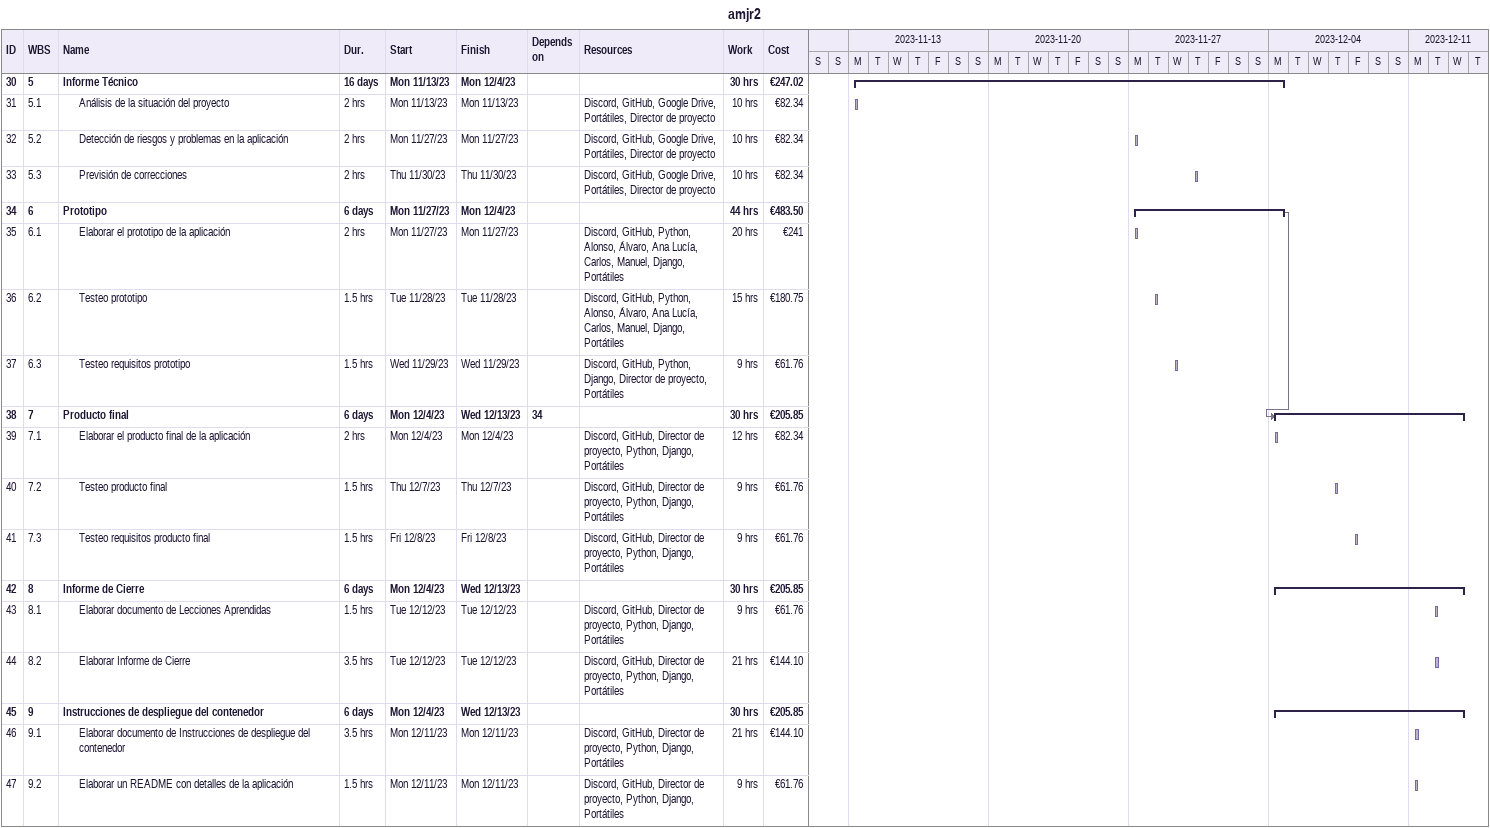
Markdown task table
amjr2

| ID | WBS | Task | Duration | Start | Finish | Predecessors | Resources | Work (h) | Cost (€) |
|---|---|---|---|---|---|---|---|---|---|
| 30 | 5 | **Informe Técnico** | 16d | 2023-11-13 | 2023-12-04 |  |  | 30 | 247.02 |
| 31 | 5.1 | Análisis de la situación del proyecto | 2h | 2023-11-13 | 2023-11-13 |  | Discord, GitHub, Google Drive, Portátiles, Director de proyecto | 10 | 82.34 |
| 32 | 5.2 | Detección de riesgos y problemas en la aplicación | 2h | 2023-11-27 | 2023-11-27 |  | Discord, GitHub, Google Drive, Portátiles, Director de proyecto | 10 | 82.34 |
| 33 | 5.3 | Previsión de correcciones | 2h | 2023-11-30 | 2023-11-30 |  | Discord, GitHub, Google Drive, Portátiles, Director de proyecto | 10 | 82.34 |
| 34 | 6 | **Prototipo** | 6d | 2023-11-27 | 2023-12-04 |  |  | 44 | 483.50 |
| 35 | 6.1 | Elaborar el prototipo de la aplicación | 2h | 2023-11-27 | 2023-11-27 |  | Discord, GitHub, Python, Alonso, Álvaro, Ana Lucía, Carlos, Manuel, Django, Portátiles | 20 | 241 |
| 36 | 6.2 | Testeo prototipo | 1.5h | 2023-11-28 | 2023-11-28 |  | Discord, GitHub, Python, Alonso, Álvaro, Ana Lucía, Carlos, Manuel, Django, Portátiles | 15 | 180.75 |
| 37 | 6.3 | Testeo requisitos prototipo | 1.5h | 2023-11-29 | 2023-11-29 |  | Discord, GitHub, Python, Django, Director de proyecto, Portátiles | 9 | 61.76 |
| 38 | 7 | **Producto final** | 6d | 2023-12-04 | 2023-12-13 | 34 |  | 30 | 205.85 |
| 39 | 7.1 | Elaborar el producto final de la aplicación | 2h | 2023-12-04 | 2023-12-04 |  | Discord, GitHub, Director de proyecto, Python, Django, Portátiles | 12 | 82.34 |
| 40 | 7.2 | Testeo producto final | 1.5h | 2023-12-07 | 2023-12-07 |  | Discord, GitHub, Director de proyecto, Python, Django, Portátiles | 9 | 61.76 |
| 41 | 7.3 | Testeo requisitos producto final | 1.5h | 2023-12-08 | 2023-12-08 |  | Discord, GitHub, Director de proyecto, Python, Django, Portátiles | 9 | 61.76 |
| 42 | 8 | **Informe de Cierre** | 6d | 2023-12-04 | 2023-12-13 |  |  | 30 | 205.85 |
| 43 | 8.1 | Elaborar documento de Lecciones Aprendidas | 1.5h | 2023-12-12 | 2023-12-12 |  | Discord, GitHub, Director de proyecto, Python, Django, Portátiles | 9 | 61.76 |
| 44 | 8.2 | Elaborar Informe de Cierre | 3.5h | 2023-12-12 | 2023-12-12 |  | Discord, GitHub, Director de proyecto, Python, Django, Portátiles | 21 | 144.10 |
| 45 | 9 | **Instrucciones de despliegue del contenedor** | 6d | 2023-12-04 | 2023-12-13 |  |  | 30 | 205.85 |
| 46 | 9.1 | Elaborar documento de Instrucciones de despliegue del contenedor | 3.5h | 2023-12-11 | 2023-12-11 |  | Discord, GitHub, Director de proyecto, Python, Django, Portátiles | 21 | 144.10 |
| 47 | 9.2 | Elaborar un README con detalles de la aplicación | 1.5h | 2023-12-11 | 2023-12-11 |  | Discord, GitHub, Director de proyecto, Python, Django, Portátiles | 9 | 61.76 |
